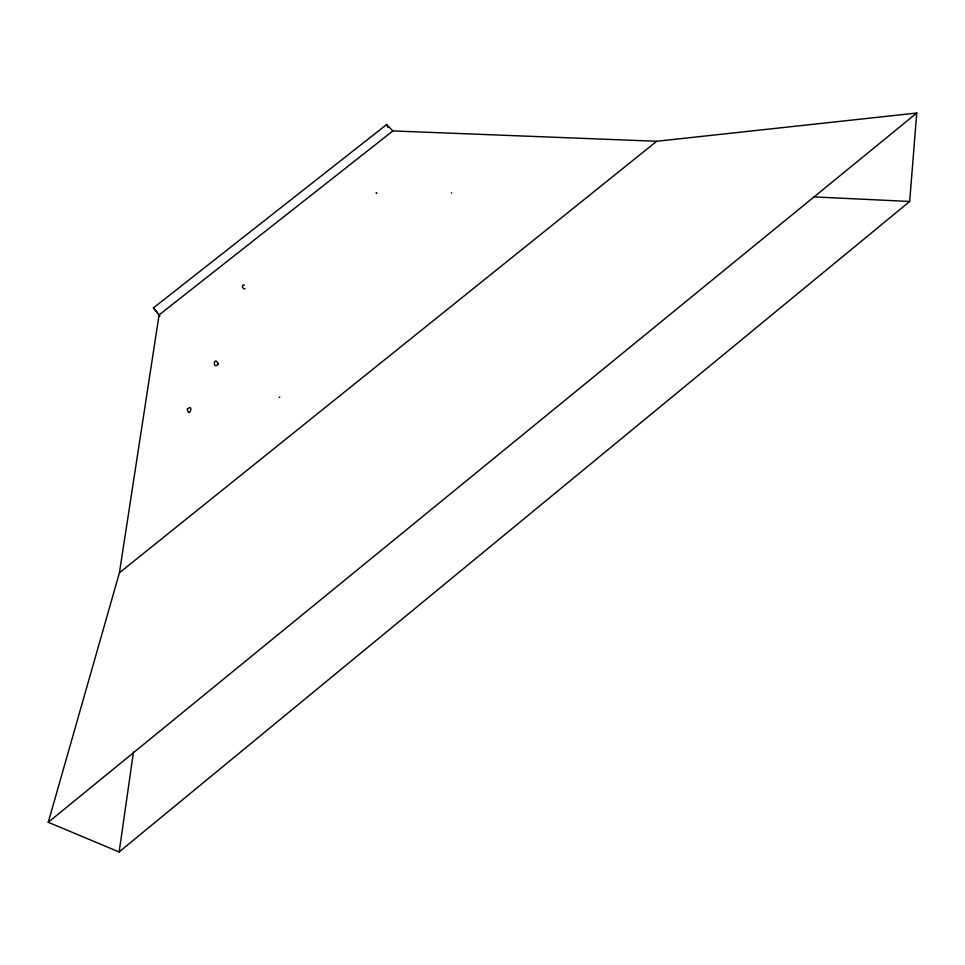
<?xml version="1.0" encoding="UTF-8"?>
<svg xmlns="http://www.w3.org/2000/svg" width="965" height="965" viewBox="0 0 965 965"><rect width="100%" height="100%" fill="white"/><g stroke="black" fill="none" stroke-linecap="round" stroke-linejoin="round"><path stroke-width="1.45" d="M909.681 201.468L916.75 113.038L656.743 141.264L392.888 130.926L159.092 314.928L119.419 572.776L48.25 822.289L119.141 851.962L909.681 201.468L813.712 196.884M279.778 397.134L279.054 397.387M119.141 851.962L133.46 752.121M451.656 193.084L451.427 192.795M376.736 193.302L376.217 192.71L376.398 193.386M48.25 822.289L916.75 113.038M119.419 572.776L656.743 141.264M159.092 314.928L153.447 307.883L386.615 124.569L392.888 130.926M245.086 288.837C242.384 289.548 240.997 284.132 244.35 284.989M153.447 307.883L159.961 315.953M386.615 124.569L387.821 127.344M187.343 409.051C189.043 419.437 194.279 402.803 187.343 409.051M218.331 363.974C212.203 370.91 213.916 354.601 218.331 363.974"/></g></svg>
